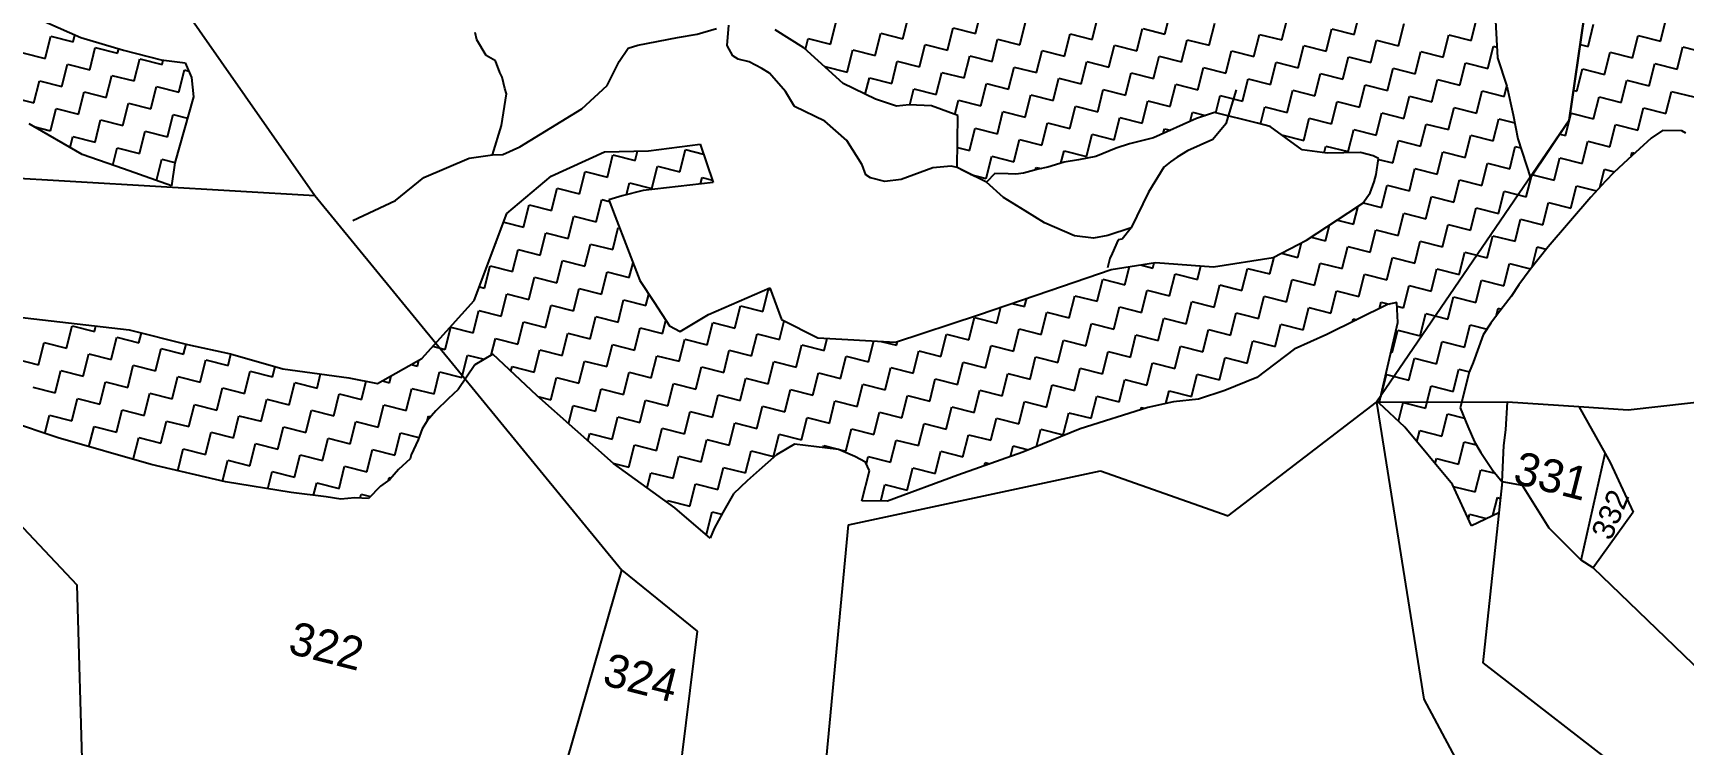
# Model space of a CAD drawing. Header units: metres. Extents: x 281097 to 285452, y 2029380 to 2031700.
# Drawn here: x 283850 to 284737, y 2030198 to 2030581 of the extents above; entities that cross this region are included whole.
import ezdxf
from ezdxf.enums import TextEntityAlignment as Align

# ---------------------------------------------------------------- set-up
doc = ezdxf.new("R2010")
doc.units = ezdxf.units.M
doc.header["$MEASUREMENT"] = 0
for name, color, linetype in [('LINE_WATER', 4, 'Continuous'), ('POLY_HATCH', 12, 'Continuous'), ('POLY_PARCEL', 6, 'Continuous'), ('TEXT_PARCEL', 7, 'Continuous'), ('V_BOUND_LINE', 7, 'Continuous')]:
    doc.layers.add(name, color=color, linetype=linetype)
doc.styles.add('TEXT_MAP', font='', dxfattribs={"height": 2.5})
doc.styles.get('TEXT_MAP').set_extended_font_data('Kruti Dev 050')

msp = doc.modelspace()

# ---------------------------------------------------------------- linework, layer by layer
at = {"layer": 'LINE_WATER'}
for p, q in [((284206.7, 2030580.24), (284217.15, 2030583.38)), ((284222.98, 2030574.21), (284223.85, 2030585.06)), ((284088.29, 2030577.3), (284087.3, 2030581.17)), ((284093.37, 2030568.78), (284088.29, 2030577.3)), ((284169.59, 2030572.76), (284174.81, 2030574.33)), ((284174.81, 2030574.33), (284196.15, 2030578.57)), ((284196.15, 2030578.57), (284206.7, 2030580.24)), ((284225.92, 2030568.64), (284222.98, 2030574.21)), ((284098.24, 2030565.9), (284093.37, 2030568.78)), ((284100.62, 2030559.71), (284098.24, 2030565.9)), ((284158.41, 2030552.77), (284164.88, 2030565.6)), ((284164.88, 2030565.6), (284169.59, 2030572.76)), ((284228.86, 2030566.93), (284225.92, 2030568.64)), ((284234.75, 2030565.44), (284228.86, 2030566.93)), ((284241.55, 2030561.79), (284234.75, 2030565.44)), ((284101.92, 2030557.08), (284100.62, 2030559.71)), ((284103.38, 2030551.12), (284101.92, 2030557.08)), ((284245.74, 2030559.28), (284241.55, 2030561.79)), ((284254.33, 2030549.39), (284245.74, 2030559.28)), ((284101.62, 2030531.18), (284104.3, 2030548.25)), ((284104.3, 2030548.25), (284103.38, 2030551.12)), ((284144.76, 2030540.15), (284158.41, 2030552.77)), ((284259.07, 2030541.44), (284254.33, 2030549.39)), ((284496.68, 2030550.42), (284491.07, 2030532.07)), ((284111.43, 2030519.66), (284144.76, 2030540.15)), ((284275.38, 2030533.45), (284259.07, 2030541.44)), ((284096.67, 2030515.36), (284101.62, 2030531.18)), ((284287.26, 2030523.2), (284275.38, 2030533.45)), ((284491.07, 2030532.07), (284484.12, 2030523.7)), ((284295.5, 2030510.02), (284287.26, 2030523.2)), ((284484.12, 2030523.7), (284470.49, 2030517.51)), ((284059.73, 2030503.2), (284084.1, 2030513.65)), ((284084.1, 2030513.65), (284096.67, 2030515.36)), ((284096.67, 2030515.36), (284102.34, 2030515.53)), ((284102.34, 2030515.53), (284111.43, 2030519.66)), ((284461.29, 2030511.65), (284457.65, 2030508.71)), ((284464.81, 2030514.13), (284461.29, 2030511.65)), ((284470.49, 2030517.51), (284464.81, 2030514.13)), ((284044.59, 2030490.86), (284059.73, 2030503.2)), ((284297.53, 2030504.69), (284295.5, 2030510.02)), ((284300.02, 2030503.09), (284297.53, 2030504.69)), ((284307.73, 2030501.14), (284300.02, 2030503.09)), ((284333.48, 2030508.47), (284316.45, 2030502.17)), ((284343.35, 2030509.34), (284333.48, 2030508.47)), ((284346.53, 2030508.54), (284343.35, 2030509.34)), ((284350.38, 2030506.6), (284346.53, 2030508.54)), ((284362.39, 2030500.66), (284350.38, 2030506.6)), ((284457.65, 2030508.71), (284449.44, 2030495.36)), ((284316.45, 2030502.17), (284307.73, 2030501.14)), ((284371.44, 2030492.58), (284362.39, 2030500.66)), ((284449.44, 2030495.36), (284440.13, 2030476.15)), ((284021.53, 2030480.08), (284044.59, 2030490.86)), ((284383.1, 2030485.29), (284371.44, 2030492.58)), ((284393.51, 2030478.79), (284383.1, 2030485.29)), ((284409.6, 2030471.82), (284393.51, 2030478.79)), ((284440.13, 2030476.15), (284427.52, 2030472.11)), ((284440.13, 2030476.15), (284435.23, 2030470.15)), ((284419.92, 2030470.66), (284409.6, 2030471.82)), ((284427.52, 2030472.11), (284419.92, 2030470.66)), ((284433.19, 2030469.71), (284429.88, 2030462.35)), ((284435.23, 2030470.15), (284433.19, 2030469.71)), ((284428.73, 2030459.74), (284427.47, 2030454.76)), ((284429.88, 2030462.35), (284428.73, 2030459.74))]:
    msp.add_line(p, q, dxfattribs=at)
at = {"layer": 'POLY_HATCH'}
for p, q in [((284675.76, 2030534.04), (284689.02, 2030626)), ((284635.64, 2030593.91), (284637.09, 2030567.49)), ((283846.44, 2030591.23), (283875.39, 2030578.53)), ((284264.16, 2030572.97), (284248.67, 2030582.59)), ((283875.39, 2030578.53), (283898.31, 2030571.66)), ((283898.31, 2030571.66), (283918.46, 2030566.55)), ((283918.46, 2030566.55), (283931.44, 2030564.87)), ((283931.44, 2030564.87), (283934.82, 2030557.05)), ((284285.35, 2030553.76), (284264.16, 2030572.97)), ((284637.09, 2030567.49), (284642.21, 2030552.35)), ((283934.82, 2030557.05), (283935.92, 2030546.59)), ((284302.75, 2030545.29), (284285.35, 2030553.76)), ((284642.21, 2030552.35), (284645.61, 2030536.84)), ((283935.92, 2030546.59), (283925.86, 2030511.09)), ((284314.04, 2030541.61), (284302.75, 2030545.29)), ((284320.74, 2030542.36), (284314.04, 2030541.61)), ((284332.81, 2030541.74), (284320.74, 2030542.36)), ((284346.96, 2030536.53), (284332.81, 2030541.74)), ((284485.03, 2030538.19), (284475.25, 2030534.97)), ((284507.99, 2030532.37), (284485.03, 2030538.19)), ((283876.09, 2030515.66), (283847.52, 2030532.01)), ((284346.53, 2030508.54), (284346.96, 2030536.53)), ((284346.96, 2030536.53), (284346.96, 2030536.53)), ((284475.25, 2030534.97), (284452.24, 2030524.51)), ((284514.88, 2030530.63), (284507.99, 2030532.37)), ((284532.07, 2030518.13), (284514.88, 2030530.63)), ((284645.61, 2030536.84), (284648.07, 2030524.01)), ((284654.91, 2030503.05), (284675.76, 2030534.04)), ((284180.61, 2030517.54), (284208.38, 2030521.09)), ((284208.38, 2030521.09), (284215.41, 2030500.59)), ((284439.21, 2030521.3), (284432.12, 2030519.03)), ((284452.24, 2030524.51), (284439.21, 2030521.3)), ((284648.07, 2030524.01), (284654.91, 2030503.05)), ((284719.83, 2030524.39), (284713.49, 2030518.67)), ((284725.78, 2030528.59), (284719.83, 2030524.39)), ((284736.31, 2030528.36), (284725.78, 2030528.59)), ((284738.41, 2030527.01), (284736.31, 2030528.36)), ((283898.25, 2030507.91), (283876.09, 2030515.66)), ((284128.29, 2030503.93), (284156.86, 2030517.05)), ((284156.86, 2030517.05), (284180.61, 2030517.54)), ((284411.8, 2030512.78), (284404.14, 2030511.46)), ((284421.19, 2030514.47), (284411.8, 2030512.78)), ((284432.12, 2030519.03), (284421.19, 2030514.47)), ((284545.47, 2030516.36), (284532.07, 2030518.13)), ((284563.47, 2030516.69), (284545.47, 2030516.36)), ((284570.36, 2030514.94), (284563.47, 2030516.69)), ((284573.23, 2030513.4), (284570.36, 2030514.94)), ((284571.86, 2030504.79), (284573.23, 2030513.4)), ((284707.16, 2030512.95), (284699.67, 2030505.89)), ((284713.49, 2030518.67), (284707.16, 2030512.95)), ((283924.11, 2030498.75), (283898.25, 2030507.91)), ((283925.86, 2030511.09), (283924.11, 2030498.75)), ((284104.48, 2030483.91), (284128.29, 2030503.93)), ((284362.39, 2030500.66), (284346.53, 2030508.54)), ((284366.78, 2030505.46), (284362.39, 2030500.66)), ((284374.06, 2030505.24), (284366.78, 2030505.46)), ((284378.08, 2030505.04), (284374.06, 2030505.24)), ((284382.29, 2030505.6), (284378.08, 2030505.04)), ((284390.15, 2030507.68), (284382.29, 2030505.6)), ((284395.32, 2030508.81), (284390.15, 2030507.68)), ((284404.14, 2030511.46), (284395.32, 2030508.81)), ((284570.89, 2030500.97), (284571.86, 2030504.79)), ((284699.67, 2030505.89), (284695.25, 2030501.31)), ((284177.67, 2030496.31), (284166.36, 2030493.47)), ((284215.41, 2030500.59), (284177.67, 2030496.31)), ((284564.73, 2030489.51), (284568.58, 2030495.04)), ((284568.58, 2030495.04), (284570.89, 2030500.97)), ((284695.25, 2030501.31), (284687.37, 2030492.73)), ((284166.36, 2030493.47), (284159.27, 2030491.2)), ((284159.27, 2030491.2), (284162.69, 2030482.19)), ((284556.87, 2030484.17), (284564.73, 2030489.51)), ((284687.37, 2030492.73), (284664.31, 2030466.01)), ((284086.92, 2030437.07), (284104.48, 2030483.91)), ((284162.69, 2030482.19), (284175.99, 2030447.89)), ((284534.42, 2030469.51), (284556.87, 2030484.17)), ((284516.58, 2030460.19), (284534.42, 2030469.51)), ((284484.4, 2030455.31), (284516.58, 2030460.19)), ((284664.31, 2030466.01), (284654.7, 2030453.79)), ((284396.47, 2030442.58), (284429.44, 2030453.77)), ((284429.44, 2030453.77), (284453.19, 2030457.52)), ((284453.19, 2030457.52), (284484.4, 2030455.31)), ((284654.7, 2030453.79), (284648.55, 2030445.58)), ((284175.99, 2030447.89), (284183.62, 2030436.19)), ((284212.89, 2030429.59), (284245.87, 2030444.02)), ((284245.87, 2030444.02), (284252.14, 2030426.97)), ((284358.13, 2030429.5), (284396.47, 2030442.58)), ((284648.55, 2030445.58), (284644.51, 2030439.27)), ((284058.68, 2030405.97), (284086.92, 2030437.07)), ((284183.62, 2030436.19), (284191.81, 2030423.53)), ((284577.91, 2030434.95), (284545.31, 2030418.78)), ((284583.09, 2030436.08), (284577.91, 2030434.95)), ((284583.63, 2030425.36), (284583.09, 2030436.08)), ((284644.51, 2030439.27), (284637.2, 2030429.73)), ((283840.7, 2030428.39), (283901.32, 2030421.41)), ((284191.81, 2030423.53), (284197.55, 2030420.45)), ((284197.55, 2030420.45), (284212.89, 2030429.59)), ((284252.14, 2030426.97), (284271.64, 2030417.15)), ((284313.38, 2030414.71), (284358.13, 2030429.5)), ((284573.46, 2030382.04), (284583.63, 2030425.36)), ((284633.55, 2030424.95), (284629.51, 2030418.65)), ((284637.2, 2030429.73), (284633.55, 2030424.95)), ((283901.32, 2030421.41), (283932.7, 2030413.46)), ((284271.64, 2030417.15), (284313.38, 2030414.71)), ((284545.31, 2030418.78), (284527.86, 2030410.99)), ((284629.51, 2030418.65), (284624.11, 2030403.74)), ((283932.7, 2030413.46), (283955.86, 2030408.41)), ((283955.86, 2030408.41), (283983.98, 2030400.47)), ((284034.89, 2030392.46), (284058.68, 2030405.97)), ((284096.81, 2030408.27), (284087.22, 2030402.56)), ((284120.49, 2030385.99), (284096.81, 2030408.27)), ((284527.86, 2030410.99), (284507.71, 2030395.75)), ((283983.98, 2030400.47), (284019.39, 2030395.57)), ((284087.22, 2030402.56), (284078.18, 2030389.38)), ((284621.98, 2030398.58), (284617.14, 2030379.45)), ((284624.11, 2030403.74), (284621.98, 2030398.58)), ((284019.39, 2030395.57), (284034.89, 2030392.46)), ((284078.18, 2030389.38), (284072.8, 2030384.23)), ((284490.46, 2030388.72), (284476.27, 2030384.17)), ((284507.71, 2030395.75), (284490.46, 2030388.72)), ((284072.8, 2030384.23), (284066.27, 2030377.75)), ((284161.74, 2030349.49), (284120.49, 2030385.99)), ((284449.07, 2030379.67), (284412.67, 2030368.17)), ((284462.87, 2030382.68), (284449.07, 2030379.67)), ((284476.27, 2030384.17), (284462.87, 2030382.68)), ((284587.29, 2030369.08), (284573.46, 2030382.04)), ((284617.14, 2030379.45), (284621.13, 2030369.49)), ((283863.06, 2030363.28), (283836.48, 2030372.21)), ((284061.66, 2030372.4), (284058.97, 2030368.2)), ((284066.27, 2030377.75), (284061.66, 2030372.4)), ((283913.19, 2030348.96), (283863.06, 2030363.28)), ((284056.65, 2030362.27), (284052.99, 2030354.25)), ((284058.97, 2030368.2), (284056.65, 2030362.27)), ((284412.67, 2030368.17), (284381.8, 2030355.64)), ((284612.86, 2030338.18), (284587.29, 2030369.08)), ((284621.13, 2030369.49), (284624.74, 2030361.25)), ((284624.74, 2030361.25), (284628.17, 2030355.49)), ((284052.41, 2030351.95), (284046.07, 2030346.23)), ((284052.99, 2030354.25), (284052.41, 2030351.95)), ((284249.48, 2030354.15), (284240.08, 2030345.95)), ((284255.24, 2030357.58), (284249.48, 2030354.15)), ((284259.07, 2030359.86), (284255.24, 2030357.58)), ((284282.81, 2030357.11), (284259.07, 2030359.86)), ((284291.61, 2030353.25), (284282.81, 2030357.11)), ((284297.34, 2030350.17), (284291.61, 2030353.25)), ((284381.8, 2030355.64), (284346.92, 2030343.31)), ((284628.17, 2030355.49), (284634.66, 2030345.71)), ((283953.18, 2030339.64), (283913.19, 2030348.96)), ((284046.07, 2030346.23), (284041.46, 2030340.89)), ((284194.79, 2030325.65), (284161.74, 2030349.49)), ((284240.08, 2030345.95), (284233.74, 2030340.23)), ((284295.37, 2030329.51), (284299.43, 2030345.57)), ((284299.43, 2030345.57), (284297.34, 2030350.17)), ((284346.92, 2030343.31), (284309.15, 2030329.27)), ((284634.66, 2030345.71), (284639.68, 2030339.75)), ((283988.4, 2030333.98), (283953.18, 2030339.64)), ((284036.47, 2030337.27), (284029.94, 2030330.78)), ((284041.46, 2030340.89), (284036.47, 2030337.27)), ((284233.74, 2030340.23), (284226.25, 2030333.17)), ((284623.08, 2030316.08), (284612.86, 2030338.18)), ((284639.68, 2030339.75), (284637.88, 2030323.03)), ((284007.35, 2030331.62), (283988.4, 2030333.98)), ((284015.19, 2030330.44), (284007.35, 2030331.62)), ((284022.66, 2030330.99), (284015.19, 2030330.44)), ((284029.94, 2030330.78), (284022.66, 2030330.99)), ((284213.73, 2030309.48), (284194.79, 2030325.65)), ((284226.25, 2030333.17), (284220.48, 2030323.24)), ((284309.15, 2030329.27), (284295.37, 2030329.51)), ((284220.48, 2030323.24), (284215.85, 2030314.64)), ((284637.88, 2030323.03), (284623.08, 2030316.08)), ((284215.85, 2030314.64), (284213.73, 2030309.48))]:
    msp.add_line(p, q, dxfattribs=at)
at = {"layer": 'POLY_HATCH', "linetype": 'Continuous'}
for p, q in [((284356.38, 2030580.66), (284359.41, 2030592.63)), ((284458.21, 2030580.34), (284461.24, 2030592.31)), ((284560.04, 2030580.02), (284563.07, 2030591.99)), ((284278.49, 2030574.91), (284281.52, 2030586.88)), ((284317.43, 2030577.78), (284320.46, 2030589.76)), ((284341.37, 2030571.72), (284344.4, 2030583.69)), ((284344.4, 2030583.69), (284356.38, 2030580.66)), ((284380.32, 2030574.59), (284383.35, 2030586.56)), ((284419.26, 2030577.47), (284422.29, 2030589.44)), ((284443.2, 2030571.4), (284446.24, 2030583.37)), ((284446.53, 2030583.3), (284458.21, 2030580.34)), ((284482.15, 2030574.28), (284485.18, 2030586.25)), ((284521.09, 2030577.15), (284524.13, 2030589.12)), ((284545.04, 2030571.09), (284548.07, 2030583.06)), ((284548.07, 2030583.06), (284560.04, 2030580.02)), ((284583.98, 2030573.96), (284587.01, 2030585.93)), ((284622.93, 2030576.83), (284625.96, 2030588.8)), ((284685.81, 2030573.64), (284688.84, 2030585.61)), ((284724.76, 2030576.52), (284727.79, 2030588.49)), ((283856.16, 2030567.24), (283859.19, 2030579.21)), ((283859.19, 2030579.21), (283871.16, 2030576.18)), ((283871.16, 2030576.18), (283872.12, 2030579.97)), ((284265.05, 2030572.16), (284266.51, 2030577.94)), ((284266.51, 2030577.94), (284278.49, 2030574.91)), ((284302.43, 2030568.85), (284305.46, 2030580.82)), ((284305.46, 2030580.82), (284317.43, 2030577.78)), ((284326.37, 2030562.78), (284329.4, 2030574.75)), ((284329.4, 2030574.75), (284341.37, 2030571.72)), ((284365.31, 2030565.66), (284368.35, 2030577.63)), ((284368.35, 2030577.63), (284380.32, 2030574.59)), ((284404.26, 2030568.53), (284407.29, 2030580.5)), ((284407.29, 2030580.5), (284419.26, 2030577.47)), ((284428.2, 2030562.46), (284431.23, 2030574.44)), ((284431.23, 2030574.44), (284443.2, 2030571.4)), ((284467.15, 2030565.34), (284470.18, 2030577.31)), ((284470.18, 2030577.31), (284482.15, 2030574.28)), ((284506.09, 2030568.21), (284509.12, 2030580.18)), ((284509.12, 2030580.18), (284521.09, 2030577.15)), ((284530.03, 2030562.15), (284533.06, 2030574.12)), ((284533.06, 2030574.12), (284545.04, 2030571.09)), ((284568.98, 2030565.02), (284572.01, 2030576.99)), ((284572.01, 2030576.99), (284583.98, 2030573.96)), ((284607.92, 2030567.89), (284610.95, 2030579.87)), ((284610.95, 2030579.87), (284622.93, 2030576.83)), ((284631.86, 2030561.83), (284634.9, 2030573.8)), ((284634.9, 2030573.8), (284636.77, 2030573.33)), ((284681.62, 2030574.7), (284685.81, 2030573.64)), ((284709.75, 2030567.58), (284712.79, 2030579.55)), ((284712.79, 2030579.55), (284724.76, 2030576.52)), ((283844.18, 2030570.27), (283856.16, 2030567.24)), ((283880.1, 2030561.18), (283883.13, 2030573.15)), ((283883.13, 2030573.15), (283895.1, 2030570.12)), ((283895.1, 2030570.12), (283895.69, 2030572.44)), ((283904.04, 2030555.11), (283907.07, 2030567.08)), ((283907.07, 2030567.08), (283919.04, 2030564.05)), ((283919.04, 2030564.05), (283919.64, 2030566.4)), ((284287.42, 2030559.91), (284290.46, 2030571.88)), ((284290.46, 2030571.88), (284302.43, 2030568.85)), ((284311.37, 2030553.84), (284314.4, 2030565.81)), ((284314.4, 2030565.81), (284326.37, 2030562.78)), ((284350.31, 2030556.72), (284353.34, 2030568.69)), ((284353.34, 2030568.69), (284365.31, 2030565.66)), ((284389.26, 2030559.59), (284392.29, 2030571.56)), ((284392.29, 2030571.56), (284404.26, 2030568.53)), ((284413.2, 2030553.53), (284416.23, 2030565.5)), ((284416.23, 2030565.5), (284428.2, 2030562.46)), ((284453.73, 2030562.69), (284455.17, 2030568.37)), ((284455.17, 2030568.37), (284467.15, 2030565.34)), ((284491.09, 2030559.27), (284494.12, 2030571.24)), ((284494.12, 2030571.24), (284506.09, 2030568.21)), ((284515.03, 2030553.21), (284518.06, 2030565.18)), ((284518.06, 2030565.18), (284530.03, 2030562.15)), ((284553.97, 2030556.08), (284557.01, 2030568.05)), ((284557.01, 2030568.05), (284568.98, 2030565.02)), ((284592.92, 2030558.96), (284595.95, 2030570.93)), ((284595.95, 2030570.93), (284607.92, 2030567.89)), ((284616.86, 2030552.89), (284619.89, 2030564.86)), ((284619.89, 2030564.86), (284631.86, 2030561.83)), ((284694.75, 2030558.64), (284697.78, 2030570.61)), ((284697.78, 2030570.61), (284709.75, 2030567.58)), ((284733.7, 2030561.51), (284736.73, 2030573.48)), ((284736.73, 2030573.48), (284748.7, 2030570.45)), ((283865.09, 2030552.24), (283868.13, 2030564.21)), ((283868.13, 2030564.21), (283880.1, 2030561.18)), ((283889.04, 2030546.17), (283892.07, 2030558.14)), ((283892.07, 2030558.14), (283904.04, 2030555.11)), ((283927.98, 2030549.05), (283931.01, 2030561.02)), ((283931.01, 2030561.02), (283933.36, 2030560.42)), ((284275.41, 2030562.77), (284275.45, 2030562.94)), ((284275.45, 2030562.94), (284287.42, 2030559.91)), ((284297.15, 2030548.02), (284299.39, 2030556.88)), ((284299.39, 2030556.88), (284311.37, 2030553.84)), ((284335.31, 2030547.78), (284338.34, 2030559.75)), ((284338.34, 2030559.75), (284350.31, 2030556.72)), ((284374.25, 2030550.65), (284377.28, 2030562.62)), ((284377.28, 2030562.62), (284389.26, 2030559.59)), ((284398.19, 2030544.59), (284401.23, 2030556.56)), ((284401.23, 2030556.56), (284413.2, 2030553.53)), ((284437.14, 2030547.46), (284440.17, 2030559.43)), ((284440.17, 2030559.43), (284452.14, 2030556.4)), ((284452.14, 2030556.4), (284453.73, 2030562.69)), ((284476.08, 2030550.33), (284479.12, 2030562.31)), ((284479.12, 2030562.31), (284491.09, 2030559.27)), ((284500.03, 2030544.27), (284503.06, 2030556.24)), ((284503.06, 2030556.24), (284515.03, 2030553.21)), ((284538.97, 2030547.14), (284542, 2030559.11)), ((284542, 2030559.11), (284553.97, 2030556.08)), ((284577.92, 2030550.02), (284580.95, 2030561.99)), ((284580.95, 2030561.99), (284592.92, 2030558.96)), ((284601.86, 2030543.95), (284604.89, 2030555.92)), ((284604.89, 2030555.92), (284616.86, 2030552.89)), ((284679.75, 2030549.7), (284682.78, 2030561.67)), ((284682.78, 2030561.67), (284694.75, 2030558.64)), ((284718.69, 2030552.57), (284721.72, 2030564.54)), ((284721.72, 2030564.54), (284733.7, 2030561.51)), ((283850.09, 2030543.3), (283853.12, 2030555.27)), ((283853.12, 2030555.27), (283865.09, 2030552.24)), ((283874.03, 2030537.24), (283877.06, 2030549.21)), ((283877.06, 2030549.21), (283889.04, 2030546.17)), ((283912.98, 2030540.11), (283916.01, 2030552.08)), ((283916.01, 2030552.08), (283927.98, 2030549.05)), ((284321.19, 2030542.33), (284323.34, 2030550.81)), ((284323.34, 2030550.81), (284335.31, 2030547.78)), ((284359.25, 2030541.71), (284362.28, 2030553.68)), ((284362.28, 2030553.68), (284374.25, 2030550.65)), ((284383.19, 2030535.65), (284386.22, 2030547.62)), ((284386.22, 2030547.62), (284398.19, 2030544.59)), ((284422.14, 2030538.52), (284425.17, 2030550.49)), ((284425.17, 2030550.49), (284437.14, 2030547.46)), ((284461.12, 2030541.55), (284464.11, 2030553.37)), ((284464.11, 2030553.37), (284476.08, 2030550.33)), ((284485.7, 2030538.02), (284488.05, 2030547.3)), ((284488.05, 2030547.3), (284500.03, 2030544.27)), ((284523.97, 2030538.21), (284527, 2030550.18)), ((284527, 2030550.18), (284538.97, 2030547.14)), ((284562.91, 2030541.08), (284565.94, 2030553.05)), ((284565.94, 2030553.05), (284577.92, 2030550.02)), ((284625.8, 2030537.89), (284628.83, 2030549.86)), ((284628.83, 2030549.86), (284640.8, 2030546.83)), ((284640.8, 2030546.83), (284642.21, 2030552.37)), ((284678.08, 2030550.12), (284679.75, 2030549.7)), ((284703.69, 2030543.64), (284706.72, 2030555.61)), ((284706.72, 2030555.61), (284718.69, 2030552.57)), ((284727.63, 2030537.57), (284730.66, 2030549.54)), ((284730.66, 2030549.54), (284742.63, 2030546.51)), ((283838.12, 2030546.33), (283850.09, 2030543.3)), ((283859.03, 2030528.3), (283862.06, 2030540.27)), ((283862.06, 2030540.27), (283874.03, 2030537.24)), ((283897.97, 2030531.17), (283901.01, 2030543.14)), ((283901.01, 2030543.14), (283912.98, 2030540.11)), ((284345.35, 2030537.12), (284347.28, 2030544.75)), ((284347.28, 2030544.75), (284359.25, 2030541.71)), ((284368.19, 2030526.71), (284371.22, 2030538.68)), ((284371.22, 2030538.68), (284383.19, 2030535.65)), ((284407.13, 2030529.58), (284410.16, 2030541.55)), ((284410.16, 2030541.55), (284422.14, 2030538.52)), ((284446.08, 2030532.46), (284449.11, 2030544.43)), ((284449.11, 2030544.43), (284461.08, 2030541.4)), ((284461.08, 2030541.4), (284461.12, 2030541.55)), ((284471.79, 2030533.39), (284473.05, 2030538.36)), ((284473.05, 2030538.36), (284480.13, 2030536.57)), ((284509.64, 2030531.95), (284512, 2030541.24)), ((284512, 2030541.24), (284523.97, 2030538.21)), ((284547.91, 2030532.14), (284550.94, 2030544.11)), ((284550.94, 2030544.11), (284562.91, 2030541.08)), ((284586.85, 2030535.01), (284589.89, 2030546.99)), ((284589.89, 2030546.99), (284601.86, 2030543.95)), ((284610.8, 2030528.95), (284613.83, 2030540.92)), ((284613.83, 2030540.92), (284625.8, 2030537.89)), ((284688.69, 2030534.7), (284691.72, 2030546.67)), ((284691.72, 2030546.67), (284703.69, 2030543.64)), ((284712.63, 2030528.63), (284715.66, 2030540.6)), ((284715.66, 2030540.6), (284727.63, 2030537.57)), ((283850.03, 2030530.58), (283859.03, 2030528.3)), ((283882.97, 2030522.23), (283886, 2030534.2)), ((283886, 2030534.2), (283897.97, 2030531.17)), ((283921.92, 2030525.11), (283924.95, 2030537.08)), ((283924.95, 2030537.08), (283932.67, 2030535.12)), ((284353.18, 2030517.77), (284356.22, 2030529.74)), ((284356.22, 2030529.74), (284368.19, 2030526.71)), ((284392.13, 2030520.65), (284395.16, 2030532.62)), ((284395.16, 2030532.62), (284407.13, 2030529.58)), ((284431.07, 2030523.52), (284434.11, 2030535.49)), ((284434.11, 2030535.49), (284446.08, 2030532.46)), ((284457.4, 2030526.85), (284458.05, 2030529.43)), ((284458.05, 2030529.43), (284461.26, 2030528.61)), ((284532.91, 2030523.2), (284535.94, 2030535.17)), ((284535.94, 2030535.17), (284547.91, 2030532.14)), ((284571.85, 2030526.08), (284574.88, 2030538.05)), ((284574.88, 2030538.05), (284586.85, 2030535.01)), ((284595.79, 2030520.01), (284598.82, 2030531.98)), ((284598.82, 2030531.98), (284610.8, 2030528.95)), ((284634.74, 2030522.88), (284637.77, 2030534.86)), ((284637.77, 2030534.86), (284646.41, 2030532.67)), ((284673.68, 2030525.76), (284676.71, 2030537.73)), ((284676.71, 2030537.73), (284688.69, 2030534.7)), ((284697.62, 2030519.69), (284700.66, 2030531.66)), ((284700.66, 2030531.66), (284712.63, 2030528.63)), ((283869.52, 2030519.42), (283871, 2030525.26)), ((283871, 2030525.26), (283882.97, 2030522.23)), ((283906.91, 2030516.17), (283909.95, 2030528.14)), ((283909.95, 2030528.14), (283921.92, 2030525.11)), ((284377.13, 2030511.71), (284380.16, 2030523.68)), ((284380.16, 2030523.68), (284392.13, 2030520.65)), ((284416.07, 2030514.58), (284419.1, 2030526.55)), ((284419.1, 2030526.55), (284431.07, 2030523.52)), ((284520.93, 2030526.23), (284532.91, 2030523.2)), ((284520.93, 2030526.23), (284520.93, 2030526.23)), ((284556.85, 2030517.14), (284559.88, 2030529.11)), ((284559.88, 2030529.11), (284571.85, 2030526.08)), ((284580.79, 2030511.07), (284583.82, 2030523.04)), ((284583.82, 2030523.04), (284595.79, 2030520.01)), ((284619.73, 2030513.95), (284622.77, 2030525.92)), ((284622.77, 2030525.92), (284634.74, 2030522.88)), ((284670.7, 2030526.51), (284673.68, 2030525.76)), ((284682.62, 2030510.76), (284685.65, 2030522.73)), ((284685.65, 2030522.73), (284697.62, 2030519.69)), ((283892.58, 2030509.89), (283894.94, 2030519.2)), ((283894.94, 2030519.2), (283906.91, 2030516.17)), ((283915.97, 2030501.63), (283918.88, 2030513.13)), ((283918.88, 2030513.13), (283925.93, 2030511.35)), ((284158.46, 2030503.4), (284161.49, 2030515.37)), ((284161.49, 2030515.37), (284173.46, 2030512.34)), ((284173.46, 2030512.34), (284174.75, 2030517.42)), ((284197.4, 2030506.28), (284200.44, 2030518.25)), ((284200.44, 2030518.25), (284210.2, 2030515.77)), ((284346.7, 2030519.42), (284353.18, 2030517.77)), ((284362.12, 2030502.77), (284365.16, 2030514.74)), ((284365.16, 2030514.74), (284377.13, 2030511.71)), ((284402.41, 2030510.94), (284404.1, 2030517.61)), ((284404.1, 2030517.61), (284416.07, 2030514.58)), ((284543.96, 2030516.56), (284544.88, 2030520.17)), ((284544.88, 2030520.17), (284556.85, 2030517.14)), ((284573.17, 2030513), (284580.79, 2030511.07)), ((284604.73, 2030505.01), (284607.76, 2030516.98)), ((284607.76, 2030516.98), (284619.73, 2030513.95)), ((284643.68, 2030507.88), (284646.71, 2030519.85)), ((284646.71, 2030519.85), (284649.67, 2030519.1)), ((284667.62, 2030501.82), (284670.65, 2030513.79)), ((284670.65, 2030513.79), (284682.62, 2030510.76)), ((284709.1, 2030514.71), (284709.59, 2030516.66)), ((284709.59, 2030516.66), (284710.9, 2030516.33)), ((284143.46, 2030494.46), (284146.49, 2030506.44)), ((284146.49, 2030506.44), (284158.46, 2030503.4)), ((284182.4, 2030497.34), (284185.43, 2030509.31)), ((284185.43, 2030509.31), (284197.4, 2030506.28)), ((284208.5, 2030499.8), (284209.38, 2030503.24)), ((284209.38, 2030503.24), (284214.98, 2030501.82)), ((284354, 2030504.83), (284362.12, 2030502.77)), ((284388.75, 2030507.31), (284389.1, 2030508.67)), ((284389.1, 2030508.67), (284391.69, 2030508.02)), ((284589.73, 2030496.07), (284592.76, 2030508.04)), ((284592.76, 2030508.04), (284604.73, 2030505.01)), ((284628.67, 2030498.94), (284631.7, 2030510.91)), ((284631.7, 2030510.91), (284643.68, 2030507.88)), ((284652.61, 2030492.88), (284655.36, 2030503.73)), ((284656.05, 2030504.75), (284667.62, 2030501.82)), ((284692.1, 2030497.88), (284694.59, 2030507.72)), ((284694.59, 2030507.72), (284700.12, 2030506.32)), ((284128.45, 2030485.53), (284131.49, 2030497.5)), ((284131.49, 2030497.5), (284143.46, 2030494.46)), ((284168.84, 2030494.09), (284170.43, 2030500.37)), ((284170.43, 2030500.37), (284182.4, 2030497.34)), ((284574.72, 2030487.13), (284577.76, 2030499.1)), ((284577.76, 2030499.1), (284589.73, 2030496.07)), ((284613.67, 2030490), (284616.7, 2030501.98)), ((284616.7, 2030501.98), (284628.67, 2030498.94)), ((284637.61, 2030483.94), (284640.64, 2030495.91)), ((284640.64, 2030495.91), (284652.61, 2030492.88)), ((284676.56, 2030486.81), (284679.59, 2030498.78)), ((284679.59, 2030498.78), (284690.41, 2030496.04)), ((284113.45, 2030476.59), (284116.48, 2030488.56)), ((284116.48, 2030488.56), (284128.45, 2030485.53)), ((284152.39, 2030479.46), (284155.43, 2030491.43)), ((284155.43, 2030491.43), (284159.58, 2030490.38)), ((284559.72, 2030478.19), (284562.14, 2030487.75)), ((284564.82, 2030489.64), (284574.72, 2030487.13)), ((284598.67, 2030481.07), (284601.7, 2030493.04)), ((284601.7, 2030493.04), (284613.67, 2030490)), ((284622.61, 2030475), (284625.64, 2030486.97)), ((284625.64, 2030486.97), (284637.61, 2030483.94)), ((284661.55, 2030477.88), (284664.59, 2030489.85)), ((284664.59, 2030489.85), (284676.56, 2030486.81)), ((284102.75, 2030479.3), (284113.45, 2030476.59)), ((284137.39, 2030470.52), (284140.42, 2030482.49)), ((284140.42, 2030482.49), (284152.39, 2030479.46)), ((284161.33, 2030464.46), (284164.37, 2030476.43)), ((284164.37, 2030476.43), (284164.99, 2030476.27)), ((284544.72, 2030469.25), (284546.84, 2030477.62)), ((284551.07, 2030480.38), (284559.72, 2030478.19)), ((284583.66, 2030472.13), (284586.7, 2030484.1)), ((284586.7, 2030484.1), (284598.67, 2030481.07)), ((284607.6, 2030466.06), (284610.64, 2030478.03)), ((284610.64, 2030478.03), (284622.61, 2030475)), ((284646.55, 2030468.94), (284649.58, 2030480.91)), ((284649.58, 2030480.91), (284661.55, 2030477.88)), ((284098.39, 2030467.66), (284098.45, 2030467.65)), ((284098.45, 2030467.65), (284098.57, 2030468.15)), ((284122.39, 2030461.58), (284125.42, 2030473.56)), ((284125.42, 2030473.56), (284137.39, 2030470.52)), ((284146.33, 2030455.52), (284149.36, 2030467.49)), ((284149.36, 2030467.49), (284161.33, 2030464.46)), ((284529.71, 2030460.32), (284531.68, 2030468.08)), ((284537.02, 2030471.2), (284544.72, 2030469.25)), ((284568.66, 2030463.19), (284571.69, 2030475.16)), ((284571.69, 2030475.16), (284583.66, 2030472.13)), ((284592.6, 2030457.12), (284595.63, 2030469.1)), ((284595.63, 2030469.1), (284607.6, 2030466.06)), ((284631.55, 2030460), (284634.58, 2030471.97)), ((284634.58, 2030471.97), (284646.55, 2030468.94)), ((284107.38, 2030452.65), (284110.42, 2030464.62)), ((284110.42, 2030464.62), (284122.39, 2030461.58)), ((284131.33, 2030446.58), (284134.36, 2030458.55)), ((284134.36, 2030458.55), (284146.33, 2030455.52)), ((284514.71, 2030451.38), (284517, 2030460.4)), ((284521.04, 2030462.51), (284529.71, 2030460.32)), ((284553.66, 2030454.25), (284556.69, 2030466.22)), ((284556.69, 2030466.22), (284568.66, 2030463.19)), ((284577.6, 2030448.19), (284580.63, 2030460.16)), ((284580.63, 2030460.16), (284592.6, 2030457.12)), ((284616.54, 2030451.06), (284619.58, 2030463.03)), ((284619.58, 2030463.03), (284631.55, 2030460)), ((284655.81, 2030455.19), (284658.52, 2030465.9)), ((284658.52, 2030465.9), (284663.28, 2030464.7)), ((284092.38, 2030443.71), (284095.41, 2030455.68)), ((284095.41, 2030455.68), (284107.38, 2030452.65)), ((284116.32, 2030437.64), (284119.36, 2030449.61)), ((284119.36, 2030449.61), (284131.33, 2030446.58)), ((284155.27, 2030440.52), (284158.3, 2030452.49)), ((284158.3, 2030452.49), (284170.27, 2030449.46)), ((284170.27, 2030449.46), (284172.29, 2030457.43)), ((284436.82, 2030445.63), (284439.28, 2030455.32)), ((284445.17, 2030456.25), (284451.82, 2030454.57)), ((284451.82, 2030454.57), (284452.55, 2030457.42)), ((284460.76, 2030439.56), (284463.8, 2030451.54)), ((284463.8, 2030451.54), (284475.77, 2030448.5)), ((284475.77, 2030448.5), (284477.61, 2030455.79)), ((284499.71, 2030442.44), (284502.74, 2030454.41)), ((284502.74, 2030454.41), (284514.71, 2030451.38)), ((284538.65, 2030445.31), (284541.69, 2030457.28)), ((284541.69, 2030457.28), (284553.66, 2030454.25)), ((284562.59, 2030439.25), (284565.63, 2030451.22)), ((284565.63, 2030451.22), (284577.6, 2030448.19)), ((284601.54, 2030442.12), (284604.57, 2030454.09)), ((284604.57, 2030454.09), (284616.54, 2030451.06)), ((284640.48, 2030444.99), (284643.52, 2030456.97)), ((284643.52, 2030456.97), (284654.93, 2030454.08)), ((284089.66, 2030444.4), (284092.38, 2030443.71)), ((284101.32, 2030428.7), (284104.35, 2030440.68)), ((284104.35, 2030440.68), (284116.32, 2030437.64)), ((284140.27, 2030431.58), (284143.3, 2030443.55)), ((284143.3, 2030443.55), (284155.27, 2030440.52)), ((284242.1, 2030431.26), (284245.13, 2030443.23)), ((284245.13, 2030443.23), (284246.27, 2030442.94)), ((284397.36, 2030442.89), (284397.88, 2030442.76)), ((284397.88, 2030442.76), (284397.96, 2030443.09)), ((284421.82, 2030436.69), (284424.85, 2030448.66)), ((284424.85, 2030448.66), (284436.82, 2030445.63)), ((284445.76, 2030430.63), (284448.79, 2030442.6)), ((284448.79, 2030442.6), (284460.76, 2030439.56)), ((284484.7, 2030433.5), (284487.74, 2030445.47)), ((284487.74, 2030445.47), (284495.37, 2030443.54)), ((284495.37, 2030443.54), (284499.71, 2030442.44)), ((284523.65, 2030436.37), (284526.68, 2030448.34)), ((284526.68, 2030448.34), (284538.65, 2030445.31)), ((284547.59, 2030430.31), (284550.62, 2030442.28)), ((284550.62, 2030442.28), (284562.59, 2030439.25)), ((284586.54, 2030433.18), (284589.57, 2030445.15)), ((284589.57, 2030445.15), (284601.54, 2030442.12)), ((284625.48, 2030436.06), (284628.51, 2030448.03)), ((284628.51, 2030448.03), (284640.48, 2030444.99)), ((284086.32, 2030419.77), (284089.35, 2030431.74)), ((284089.35, 2030431.74), (284101.32, 2030428.7)), ((284125.26, 2030422.64), (284128.29, 2030434.61)), ((284128.29, 2030434.61), (284140.27, 2030431.58)), ((284164.21, 2030425.51), (284167.24, 2030437.48)), ((284167.24, 2030437.48), (284179.21, 2030434.45)), ((284179.21, 2030434.45), (284180.76, 2030440.57)), ((284227.09, 2030422.32), (284230.13, 2030434.29)), ((284230.13, 2030434.29), (284242.1, 2030431.26)), ((284367.87, 2030424.88), (284370.07, 2030433.58)), ((284375.93, 2030435.58), (284382.87, 2030433.82)), ((284382.87, 2030433.82), (284384.02, 2030438.33)), ((284406.82, 2030427.75), (284409.85, 2030439.72)), ((284409.85, 2030439.72), (284421.82, 2030436.69)), ((284430.76, 2030421.69), (284433.79, 2030433.66)), ((284433.79, 2030433.66), (284445.76, 2030430.63)), ((284469.7, 2030424.56), (284472.73, 2030436.53)), ((284472.73, 2030436.53), (284484.7, 2030433.5)), ((284508.65, 2030427.44), (284511.68, 2030439.41)), ((284511.68, 2030439.41), (284523.65, 2030436.37)), ((284532.59, 2030421.37), (284535.62, 2030433.34)), ((284535.62, 2030433.34), (284547.59, 2030430.31)), ((284573.72, 2030432.87), (284574.57, 2030436.22)), ((284574.57, 2030436.22), (284578.8, 2030435.14)), ((284583.19, 2030434.03), (284586.54, 2030433.18)), ((284610.48, 2030427.12), (284613.51, 2030439.09)), ((284613.51, 2030439.09), (284625.48, 2030436.06)), ((284636.33, 2030428.58), (284637.45, 2030433.02)), ((284637.45, 2030433.02), (284639.36, 2030432.54)), ((283867.65, 2030411.46), (283870.68, 2030423.43)), ((283870.68, 2030423.43), (283882.65, 2030420.4)), ((283882.65, 2030420.4), (283883.43, 2030423.47)), ((284110.26, 2030413.7), (284113.29, 2030425.67)), ((284113.29, 2030425.67), (284125.26, 2030422.64)), ((284149.2, 2030416.57), (284152.24, 2030428.55)), ((284152.24, 2030428.55), (284164.21, 2030425.51)), ((284188.15, 2030419.45), (284189.92, 2030426.45)), ((284212.09, 2030413.38), (284215.12, 2030425.35)), ((284215.12, 2030425.35), (284227.09, 2030422.32)), ((284251.04, 2030416.26), (284253.57, 2030426.25)), ((284352.87, 2030415.94), (284355.9, 2030427.91)), ((284355.9, 2030427.91), (284367.87, 2030424.88)), ((284391.81, 2030418.81), (284394.84, 2030430.78)), ((284394.84, 2030430.78), (284406.82, 2030427.75)), ((284415.75, 2030412.75), (284418.79, 2030424.72)), ((284418.79, 2030424.72), (284430.76, 2030421.69)), ((284454.7, 2030415.62), (284457.73, 2030427.59)), ((284457.73, 2030427.59), (284469.7, 2030424.56)), ((284493.64, 2030418.5), (284496.68, 2030430.47)), ((284496.68, 2030430.47), (284500.26, 2030429.56)), ((284500.26, 2030429.56), (284508.65, 2030427.44)), ((284517.59, 2030412.43), (284520.62, 2030424.4)), ((284520.62, 2030424.4), (284532.59, 2030421.37)), ((284559.15, 2030425.64), (284559.56, 2030427.28)), ((284559.56, 2030427.28), (284561.47, 2030426.79)), ((284595.48, 2030418.18), (284598.51, 2030430.15)), ((284598.51, 2030430.15), (284610.48, 2030427.12)), ((284619.42, 2030412.11), (284622.45, 2030424.09)), ((284622.45, 2030424.09), (284631.52, 2030421.79)), ((283852.65, 2030402.52), (283855.68, 2030414.49)), ((283855.68, 2030414.49), (283867.65, 2030411.46)), ((283891.59, 2030405.4), (283894.62, 2030417.37)), ((283894.62, 2030417.37), (283906.6, 2030414.34)), ((283906.6, 2030414.34), (283907.96, 2030419.72)), ((284071.31, 2030410.83), (284074.35, 2030422.8)), ((284074.35, 2030422.8), (284086.32, 2030419.77)), ((284096.03, 2030407.81), (284098.29, 2030416.73)), ((284098.29, 2030416.73), (284110.26, 2030413.7)), ((284134.2, 2030407.64), (284137.23, 2030419.61)), ((284137.23, 2030419.61), (284149.2, 2030416.57)), ((284173.15, 2030410.51), (284176.18, 2030422.48)), ((284176.18, 2030422.48), (284188.15, 2030419.45)), ((284197.09, 2030404.45), (284200.12, 2030416.42)), ((284200.12, 2030416.42), (284212.09, 2030413.38)), ((284236.03, 2030407.32), (284239.06, 2030419.29)), ((284239.06, 2030419.29), (284251.04, 2030416.26)), ((284274.98, 2030410.19), (284276.66, 2030416.85)), ((284298.92, 2030404.13), (284301.77, 2030415.39)), ((284305.64, 2030415.16), (284313.92, 2030413.07)), ((284313.92, 2030413.07), (284314.43, 2030415.06)), ((284337.86, 2030407), (284340.9, 2030418.97)), ((284340.9, 2030418.97), (284352.87, 2030415.94)), ((284376.81, 2030409.88), (284379.84, 2030421.85)), ((284379.84, 2030421.85), (284391.81, 2030418.81)), ((284400.75, 2030403.81), (284403.78, 2030415.78)), ((284403.78, 2030415.78), (284415.75, 2030412.75)), ((284439.7, 2030406.68), (284442.73, 2030418.66)), ((284442.73, 2030418.66), (284454.7, 2030415.62)), ((284478.64, 2030409.56), (284481.67, 2030421.53)), ((284481.67, 2030421.53), (284493.64, 2030418.5)), ((284502.58, 2030403.49), (284505.43, 2030414.75)), ((284505.43, 2030414.75), (284505.61, 2030415.46)), ((284505.61, 2030415.46), (284517.59, 2030412.43)), ((284580.47, 2030409.24), (284583.5, 2030421.21)), ((284583.5, 2030421.21), (284595.48, 2030418.18)), ((284604.41, 2030403.18), (284607.45, 2030415.15)), ((284607.45, 2030415.15), (284619.42, 2030412.11)), ((283840.68, 2030405.56), (283852.65, 2030402.52)), ((283876.59, 2030396.46), (283879.62, 2030408.43)), ((283879.62, 2030408.43), (283891.59, 2030405.4)), ((283915.53, 2030399.33), (283918.57, 2030411.3)), ((283918.57, 2030411.3), (283930.54, 2030408.27)), ((283930.54, 2030408.27), (283931.9, 2030413.66)), ((283939.48, 2030393.27), (283942.51, 2030405.24)), ((283942.51, 2030405.24), (283954.48, 2030402.21)), ((283954.48, 2030402.21), (283956.04, 2030408.36)), ((284064.63, 2030412.52), (284071.31, 2030410.83)), ((284080.25, 2030395.82), (284083.28, 2030407.8)), ((284083.28, 2030407.8), (284092.21, 2030405.53)), ((284119.2, 2030398.7), (284122.23, 2030410.67)), ((284122.23, 2030410.67), (284134.2, 2030407.64)), ((284158.14, 2030401.57), (284161.17, 2030413.54)), ((284161.17, 2030413.54), (284173.15, 2030410.51)), ((284182.08, 2030395.51), (284185.12, 2030407.48)), ((284185.12, 2030407.48), (284197.09, 2030404.45)), ((284221.03, 2030398.38), (284224.06, 2030410.35)), ((284224.06, 2030410.35), (284236.03, 2030407.32)), ((284259.97, 2030401.25), (284263.01, 2030413.23)), ((284263.01, 2030413.23), (284274.98, 2030410.19)), ((284283.92, 2030395.19), (284286.95, 2030407.16)), ((284286.95, 2030407.16), (284298.92, 2030404.13)), ((284322.86, 2030398.06), (284325.89, 2030410.03)), ((284325.89, 2030410.03), (284337.86, 2030407)), ((284361.81, 2030400.94), (284364.84, 2030412.91)), ((284364.84, 2030412.91), (284376.81, 2030409.88)), ((284385.75, 2030394.87), (284388.78, 2030406.84)), ((284388.78, 2030406.84), (284400.75, 2030403.81)), ((284424.69, 2030397.75), (284427.72, 2030409.72)), ((284427.72, 2030409.72), (284439.7, 2030406.68)), ((284463.64, 2030400.62), (284466.67, 2030412.59)), ((284466.67, 2030412.59), (284478.64, 2030409.56)), ((284487.58, 2030394.56), (284490.61, 2030406.53)), ((284490.61, 2030406.53), (284502.58, 2030403.49)), ((284579.88, 2030409.39), (284580.47, 2030409.24)), ((284589.41, 2030394.24), (284592.44, 2030406.21)), ((284592.44, 2030406.21), (284604.41, 2030403.18)), ((283861.59, 2030387.52), (283864.62, 2030399.49)), ((283864.62, 2030399.49), (283876.59, 2030396.46)), ((283900.53, 2030390.39), (283903.56, 2030402.36)), ((283903.56, 2030402.36), (283915.53, 2030399.33)), ((283924.47, 2030384.33), (283927.5, 2030396.3)), ((283927.5, 2030396.3), (283939.48, 2030393.27)), ((283963.42, 2030387.2), (283966.45, 2030399.17)), ((283966.45, 2030399.17), (283978.42, 2030396.14)), ((283978.42, 2030396.14), (283979.81, 2030401.64)), ((284002.36, 2030390.08), (284004.28, 2030397.66)), ((284041.31, 2030392.95), (284042.24, 2030396.63)), ((284052.98, 2030402.73), (284056.31, 2030401.89)), ((284056.31, 2030401.89), (284057.12, 2030405.08)), ((284065.25, 2030386.89), (284068.28, 2030398.86)), ((284068.28, 2030398.86), (284080.25, 2030395.82)), ((284106.56, 2030399.1), (284107.23, 2030401.73)), ((284107.23, 2030401.73), (284119.2, 2030398.7)), ((284143.14, 2030392.63), (284146.17, 2030404.6)), ((284146.17, 2030404.6), (284158.14, 2030401.57)), ((284167.08, 2030386.57), (284170.11, 2030398.54)), ((284170.11, 2030398.54), (284182.08, 2030395.51)), ((284206.03, 2030389.44), (284209.06, 2030401.41)), ((284209.06, 2030401.41), (284221.03, 2030398.38)), ((284244.97, 2030392.32), (284248, 2030404.29)), ((284248, 2030404.29), (284259.97, 2030401.25)), ((284268.91, 2030386.25), (284271.94, 2030398.22)), ((284271.94, 2030398.22), (284283.92, 2030395.19)), ((284307.86, 2030389.12), (284310.89, 2030401.1)), ((284310.89, 2030401.1), (284322.86, 2030398.06)), ((284346.8, 2030392), (284349.83, 2030403.97)), ((284349.83, 2030403.97), (284361.81, 2030400.94)), ((284370.74, 2030385.93), (284373.78, 2030397.9)), ((284373.78, 2030397.9), (284385.75, 2030394.87)), ((284409.69, 2030388.81), (284412.72, 2030400.78)), ((284412.72, 2030400.78), (284424.69, 2030397.75)), ((284448.63, 2030391.68), (284451.67, 2030403.65)), ((284451.67, 2030403.65), (284463.64, 2030400.62)), ((284472.58, 2030385.62), (284475.61, 2030397.59)), ((284475.61, 2030397.59), (284487.58, 2030394.56)), ((284574.41, 2030385.3), (284577.44, 2030397.27)), ((284577.44, 2030397.27), (284589.41, 2030394.24)), ((284613.35, 2030388.17), (284616.38, 2030400.14)), ((284616.38, 2030400.14), (284622.04, 2030398.71)), ((283849.61, 2030390.55), (283861.59, 2030387.52)), ((283885.53, 2030381.46), (283888.56, 2030393.43)), ((283888.56, 2030393.43), (283900.53, 2030390.39)), ((283909.47, 2030375.39), (283912.5, 2030387.36)), ((283912.5, 2030387.36), (283924.47, 2030384.33)), ((283948.41, 2030378.26), (283951.45, 2030390.24)), ((283951.45, 2030390.24), (283963.42, 2030387.2)), ((283987.36, 2030381.14), (283990.39, 2030393.11)), ((283990.39, 2030393.11), (284002.36, 2030390.08)), ((284026.3, 2030384.01), (284028.76, 2030393.69)), ((284037.47, 2030393.92), (284041.31, 2030392.95)), ((284050.25, 2030377.95), (284053.28, 2030389.92)), ((284053.28, 2030389.92), (284065.25, 2030386.89)), ((284128.14, 2030383.69), (284131.17, 2030395.67)), ((284131.17, 2030395.67), (284143.14, 2030392.63)), ((284152.08, 2030377.63), (284155.11, 2030389.6)), ((284155.11, 2030389.6), (284167.08, 2030386.57)), ((284191.02, 2030380.5), (284194.05, 2030392.47)), ((284194.05, 2030392.47), (284206.03, 2030389.44)), ((284229.97, 2030383.38), (284233, 2030395.35)), ((284233, 2030395.35), (284244.97, 2030392.32)), ((284253.91, 2030377.31), (284256.94, 2030389.28)), ((284256.94, 2030389.28), (284268.91, 2030386.25)), ((284292.85, 2030380.19), (284295.89, 2030392.16)), ((284295.89, 2030392.16), (284307.86, 2030389.12)), ((284331.8, 2030383.06), (284334.83, 2030395.03)), ((284334.83, 2030395.03), (284346.8, 2030392)), ((284355.74, 2030377), (284358.77, 2030388.97)), ((284358.77, 2030388.97), (284370.74, 2030385.93)), ((284394.69, 2030379.87), (284397.72, 2030391.84)), ((284397.72, 2030391.84), (284409.69, 2030388.81)), ((284433.63, 2030382.74), (284436.66, 2030394.71)), ((284436.66, 2030394.71), (284448.63, 2030391.68)), ((284458.87, 2030381.81), (284460.6, 2030388.65)), ((284460.6, 2030388.65), (284472.58, 2030385.62)), ((284598.35, 2030379.23), (284601.38, 2030391.21)), ((284601.38, 2030391.21), (284613.35, 2030388.17)), ((283870.52, 2030372.52), (283873.56, 2030384.49)), ((283873.56, 2030384.49), (283885.53, 2030381.46)), ((283933.41, 2030369.33), (283936.44, 2030381.3)), ((283936.44, 2030381.3), (283948.41, 2030378.26)), ((283972.36, 2030372.2), (283975.39, 2030384.17)), ((283975.39, 2030384.17), (283987.36, 2030381.14)), ((284011.3, 2030375.07), (284014.33, 2030387.04)), ((284014.33, 2030387.04), (284026.3, 2030384.01)), ((284035.24, 2030369.01), (284038.27, 2030380.98)), ((284038.27, 2030380.98), (284050.25, 2030377.95)), ((284121.06, 2030385.49), (284128.14, 2030383.69)), ((284137.62, 2030370.83), (284140.11, 2030380.66)), ((284140.11, 2030380.66), (284152.08, 2030377.63)), ((284176.02, 2030371.57), (284179.05, 2030383.54)), ((284179.05, 2030383.54), (284191.02, 2030380.5)), ((284214.96, 2030374.44), (284218, 2030386.41)), ((284218, 2030386.41), (284229.97, 2030383.38)), ((284238.91, 2030368.37), (284241.94, 2030380.35)), ((284241.94, 2030380.35), (284253.91, 2030377.31)), ((284277.85, 2030371.25), (284280.88, 2030383.22)), ((284280.88, 2030383.22), (284292.85, 2030380.19)), ((284316.8, 2030374.12), (284319.83, 2030386.09)), ((284319.83, 2030386.09), (284331.8, 2030383.06)), ((284340.74, 2030368.06), (284343.77, 2030380.03)), ((284343.77, 2030380.03), (284355.74, 2030377)), ((284379.68, 2030370.93), (284382.71, 2030382.9)), ((284382.71, 2030382.9), (284394.69, 2030379.87)), ((284418.63, 2030373.8), (284421.66, 2030385.78)), ((284421.66, 2030385.78), (284433.63, 2030382.74)), ((284445.29, 2030378.47), (284445.6, 2030379.71)), ((284445.6, 2030379.71), (284447.6, 2030379.2)), ((284574.23, 2030385.34), (284574.41, 2030385.3)), ((284583.85, 2030372.3), (284586.38, 2030382.27)), ((284586.38, 2030382.27), (284598.35, 2030379.23)), ((283856.04, 2030365.64), (283858.55, 2030375.55)), ((283858.55, 2030375.55), (283870.52, 2030372.52)), ((283894.47, 2030366.45), (283897.5, 2030378.42)), ((283897.5, 2030378.42), (283909.47, 2030375.39)), ((283918.41, 2030360.39), (283921.44, 2030372.36)), ((283921.44, 2030372.36), (283933.41, 2030369.33)), ((283957.35, 2030363.26), (283960.38, 2030375.23)), ((283960.38, 2030375.23), (283972.36, 2030372.2)), ((283996.3, 2030366.13), (283999.33, 2030378.11)), ((283999.33, 2030378.11), (284011.3, 2030375.07)), ((284020.24, 2030360.07), (284023.27, 2030372.04)), ((284023.27, 2030372.04), (284035.24, 2030369.01)), ((284061.53, 2030372.2), (284062.22, 2030374.91)), ((284062.22, 2030374.91), (284063.54, 2030374.58)), ((284161.02, 2030362.63), (284164.05, 2030374.6)), ((284164.05, 2030374.6), (284176.02, 2030371.57)), ((284199.96, 2030365.5), (284202.99, 2030377.47)), ((284202.99, 2030377.47), (284214.96, 2030374.44)), ((284223.9, 2030359.44), (284226.93, 2030371.41)), ((284226.93, 2030371.41), (284238.91, 2030368.37)), ((284262.85, 2030362.31), (284265.88, 2030374.28)), ((284265.88, 2030374.28), (284277.85, 2030371.25)), ((284301.79, 2030365.18), (284304.82, 2030377.15)), ((284304.82, 2030377.15), (284316.8, 2030374.12)), ((284325.73, 2030359.12), (284328.77, 2030371.09)), ((284328.77, 2030371.09), (284340.74, 2030368.06)), ((284364.68, 2030361.99), (284367.71, 2030373.96)), ((284367.71, 2030373.96), (284379.68, 2030370.93)), ((284403.62, 2030364.87), (284406.66, 2030376.84)), ((284406.66, 2030376.84), (284418.63, 2030373.8)), ((284607.29, 2030364.23), (284610.32, 2030376.2)), ((284610.32, 2030376.2), (284619.36, 2030373.91)), ((283879.72, 2030358.52), (283882.5, 2030369.48)), ((283882.5, 2030369.48), (283894.47, 2030366.45)), ((283903.48, 2030351.73), (283906.44, 2030363.42)), ((283906.44, 2030363.42), (283918.41, 2030360.39)), ((283942.35, 2030354.32), (283945.38, 2030366.29)), ((283945.38, 2030366.29), (283957.35, 2030363.26)), ((283981.29, 2030357.2), (283984.33, 2030369.17)), ((283984.33, 2030369.17), (283996.3, 2030366.13)), ((284005.24, 2030351.13), (284008.27, 2030363.1)), ((284008.27, 2030363.1), (284020.24, 2030360.07)), ((284044.18, 2030354.01), (284047.21, 2030365.98)), ((284047.21, 2030365.98), (284057.12, 2030363.47)), ((284148.02, 2030361.63), (284149.04, 2030365.66)), ((284149.04, 2030365.66), (284161.02, 2030362.63)), ((284184.96, 2030356.56), (284187.99, 2030368.53)), ((284187.99, 2030368.53), (284199.96, 2030365.5)), ((284208.9, 2030350.5), (284211.93, 2030362.47)), ((284211.93, 2030362.47), (284223.9, 2030359.44)), ((284247.84, 2030353.37), (284250.88, 2030365.34)), ((284250.88, 2030365.34), (284262.85, 2030362.31)), ((284286.79, 2030356.24), (284289.82, 2030368.22)), ((284289.82, 2030368.22), (284301.79, 2030365.18)), ((284310.73, 2030350.18), (284313.76, 2030362.15)), ((284313.76, 2030362.15), (284325.73, 2030359.12)), ((284349.68, 2030353.05), (284352.71, 2030365.02)), ((284352.71, 2030365.02), (284364.68, 2030361.99)), ((284389.32, 2030358.69), (284391.65, 2030367.9)), ((284391.65, 2030367.9), (284403.62, 2030364.87)), ((284593.79, 2030361.22), (284595.32, 2030367.26)), ((284595.32, 2030367.26), (284607.29, 2030364.23)), ((284616.23, 2030349.23), (284619.26, 2030361.2)), ((284619.26, 2030361.2), (284625.75, 2030359.55)), ((283927.41, 2030345.64), (283930.38, 2030357.36)), ((283930.38, 2030357.36), (283942.35, 2030354.32)), ((283966.29, 2030348.26), (283969.32, 2030360.23)), ((283969.32, 2030360.23), (283981.29, 2030357.2)), ((283990.23, 2030342.19), (283993.27, 2030354.16)), ((283993.27, 2030354.16), (284005.24, 2030351.13)), ((284029.18, 2030345.07), (284032.21, 2030357.04)), ((284032.21, 2030357.04), (284044.18, 2030354.01)), ((284169.95, 2030347.62), (284172.99, 2030359.59)), ((284172.99, 2030359.59), (284184.96, 2030356.56)), ((284193.9, 2030341.56), (284196.93, 2030353.53)), ((284196.93, 2030353.53), (284208.9, 2030350.5)), ((284232.84, 2030344.43), (284235.87, 2030356.4)), ((284235.87, 2030356.4), (284247.84, 2030353.37)), ((284274.51, 2030358.07), (284274.82, 2030359.28)), ((284274.82, 2030359.28), (284286.79, 2030356.24)), ((284297.76, 2030349.26), (284298.76, 2030353.21)), ((284298.76, 2030353.21), (284310.73, 2030350.18)), ((284334.67, 2030344.12), (284337.71, 2030356.09)), ((284337.71, 2030356.09), (284349.68, 2030353.05)), ((284375.22, 2030353.31), (284376.65, 2030358.96)), ((284376.65, 2030358.96), (284384.86, 2030356.88)), ((284603.54, 2030349.44), (284604.25, 2030352.26)), ((284604.25, 2030352.26), (284616.23, 2030349.23)), ((283951.47, 2030340.04), (283954.32, 2030351.29)), ((283954.32, 2030351.29), (283966.29, 2030348.26)), ((283975.92, 2030335.98), (283978.26, 2030345.23)), ((283978.26, 2030345.23), (283990.23, 2030342.19)), ((284014.17, 2030336.13), (284017.21, 2030348.1)), ((284017.21, 2030348.1), (284029.18, 2030345.07)), ((284161.4, 2030349.79), (284169.95, 2030347.62)), ((284179.86, 2030336.42), (284181.93, 2030344.59)), ((284181.93, 2030344.59), (284193.9, 2030341.56)), ((284217.84, 2030335.49), (284220.87, 2030347.46)), ((284220.87, 2030347.46), (284232.84, 2030344.43)), ((284319.67, 2030335.18), (284322.7, 2030347.15)), ((284322.7, 2030347.15), (284334.67, 2030344.12)), ((284361.23, 2030348.37), (284361.65, 2030350.02)), ((284361.65, 2030350.02), (284364.13, 2030349.39)), ((284625.16, 2030334.22), (284628.2, 2030346.2)), ((284628.2, 2030346.2), (284635.89, 2030344.25)), ((284000.51, 2030332.47), (284002.2, 2030339.16)), ((284002.2, 2030339.16), (284014.17, 2030336.13)), ((284040.72, 2030340.35), (284041.15, 2030342.03)), ((284041.15, 2030342.03), (284042.22, 2030341.76)), ((284202.83, 2030326.56), (284205.87, 2030338.53)), ((284205.87, 2030338.53), (284217.84, 2030335.49)), ((284305.45, 2030329.33), (284307.7, 2030338.21)), ((284307.7, 2030338.21), (284319.67, 2030335.18)), ((284613.3, 2030337.23), (284625.16, 2030334.22)), ((284025.59, 2030330.91), (284026.15, 2030333.1)), ((284026.15, 2030333.1), (284031.03, 2030331.86)), ((284190.63, 2030328.66), (284190.86, 2030329.59)), ((284190.86, 2030329.59), (284202.83, 2030326.56)), ((284634.69, 2030321.54), (284637.14, 2030331.19)), ((284637.14, 2030331.19), (284638.71, 2030330.79)), ((284211.77, 2030311.55), (284214.81, 2030323.52)), ((284214.81, 2030323.52), (284219.93, 2030322.22)), ((284621.46, 2030319.59), (284622.13, 2030322.25)), ((284622.13, 2030322.25), (284631.28, 2030319.94)), ((284211.11, 2030311.72), (284211.77, 2030311.55))]:
    msp.add_line(p, q, dxfattribs=at)
at = {"layer": 'POLY_PARCEL'}
for p, q in [((283852.99, 2030705.53), (284001.2, 2030493.62)), ((284689.02, 2030626), (284675.76, 2030534.04)), ((284675.76, 2030534.04), (284572.01, 2030382.41)), ((283794.51, 2030505.55), (284001.2, 2030493.62)), ((284001.2, 2030493.62), (284166.28, 2030292.2)), ((283720.31, 2030446.43), (283873.13, 2030284.4)), ((284572.01, 2030382.41), (284642.43, 2030382.65)), ((284641.54, 2030367.64), (284642.43, 2030382.65)), ((284642.43, 2030382.65), (284680.82, 2030380.13)), ((284680.82, 2030380.13), (284695, 2030354.85)), ((284680.82, 2030380.13), (284707.33, 2030378.39)), ((284707.33, 2030378.39), (284781.23, 2030386.6)), ((284640.63, 2030359.27), (284641.54, 2030367.64)), ((284639.68, 2030339.75), (284640.63, 2030359.27)), ((284682.04, 2030297.48), (284695, 2030354.85)), ((284695, 2030354.85), (284697.71, 2030350.03)), ((284697.71, 2030350.03), (284710.01, 2030323.42)), ((284639.68, 2030339.75), (284629.2, 2030242.47)), ((284650.63, 2030337.69), (284639.68, 2030339.75)), ((284664.89, 2030314.73), (284650.63, 2030337.69)), ((284710.01, 2030323.42), (284688.57, 2030293.52)), ((284682.04, 2030297.48), (284664.89, 2030314.73)), ((284136.57, 2030188.85), (284166.28, 2030292.2)), ((284166.28, 2030292.2), (284206.68, 2030259.34)), ((284688.57, 2030293.52), (284682.04, 2030297.48)), ((284777.47, 2030207.62), (284688.57, 2030293.52)), ((283873.13, 2030284.4), (283880.45, 2030039.02)), ((284206.68, 2030259.34), (284196.73, 2030178.05)), ((284629.2, 2030242.47), (284709.67, 2030179.99))]:
    msp.add_line(p, q, dxfattribs=at)
at = {"layer": 'V_BOUND_LINE'}
for p, q in [((284492.35, 2030321.32), (284572.01, 2030382.41)), ((284572.01, 2030382.41), (284597.46, 2030222.87)), ((284288.1, 2030316.52), (284423.7, 2030345.62)), ((284423.7, 2030345.62), (284492.35, 2030321.32)), ((284275.39, 2030181.62), (284288.1, 2030316.52)), ((284597.46, 2030222.87), (284661.54, 2030103.61))]:
    msp.add_line(p, q, dxfattribs=at)

# ---------------------------------------------------------------- texts
at = {"layer": 'TEXT_PARCEL', "style": 'TEXT_MAP'}
for s, height, rotation, p in [('331', 17.782, 345.78524, (284666.25, 2030342.91)), ('332', 11.855, 67.45357, (284697.74, 2030322.11)), ('322', 17.782, 345.78524, (284007.52, 2030251.47)), ('324', 17.782, 345.78524, (284176.58, 2030234.5))]:
    msp.add_text(s, height=height, rotation=rotation, dxfattribs=at).set_placement(p, align=Align.MIDDLE)

doc.saveas('drawing.dxf')
